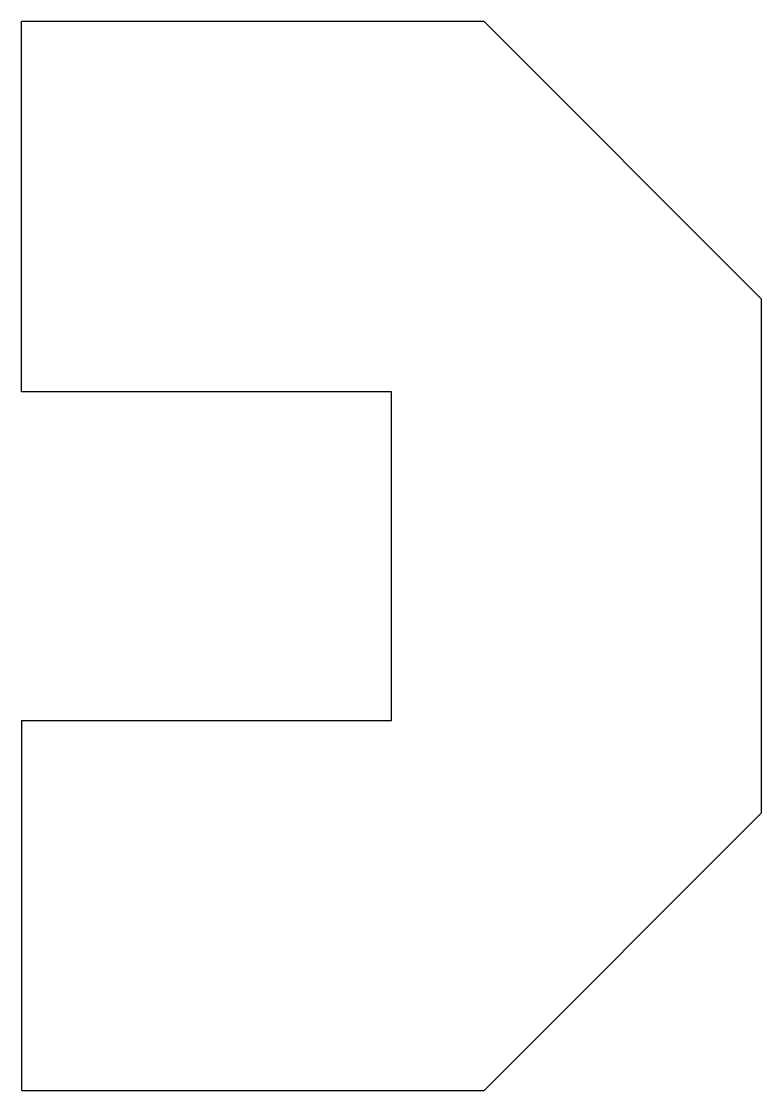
# Model space of a CAD drawing. Extents: x -39.9 to -31.9, y -6.2 to 5.4.
import ezdxf

# ---------------------------------------------------------------- set-up
doc = ezdxf.new("R2010")
doc.units = 0
doc.layers.get('0').update_dxf_attribs({"linetype": 'continuous'})

# ---------------------------------------------------------------- blocks, each defined once
blk = doc.blocks.new('BODY003')
at = {"color": 0}
for p, q in [((-34.925, 5.389), (-39.925, 5.389)), ((-39.925, 1.389), (-39.925, 5.389)), ((-34.925, 5.389), (-31.925, 2.389)), ((-31.925, -3.161), (-31.925, 2.389)), ((-35.925, 1.389), (-39.925, 1.389)), ((-35.925, -2.161), (-35.925, 1.389)), ((-39.925, -2.161), (-35.925, -2.161)), ((-39.925, -2.161), (-39.925, -6.161)), ((-31.925, -3.161), (-34.925, -6.161)), ((-39.925, -6.161), (-34.925, -6.161))]:
    blk.add_line(p, q, dxfattribs=at)

msp = doc.modelspace()

# ---------------------------------------------------------------- block references
at = {"color": 0}
msp.add_blockref('BODY003', (0, 0), dxfattribs=at)

doc.saveas('drawing.dxf')
